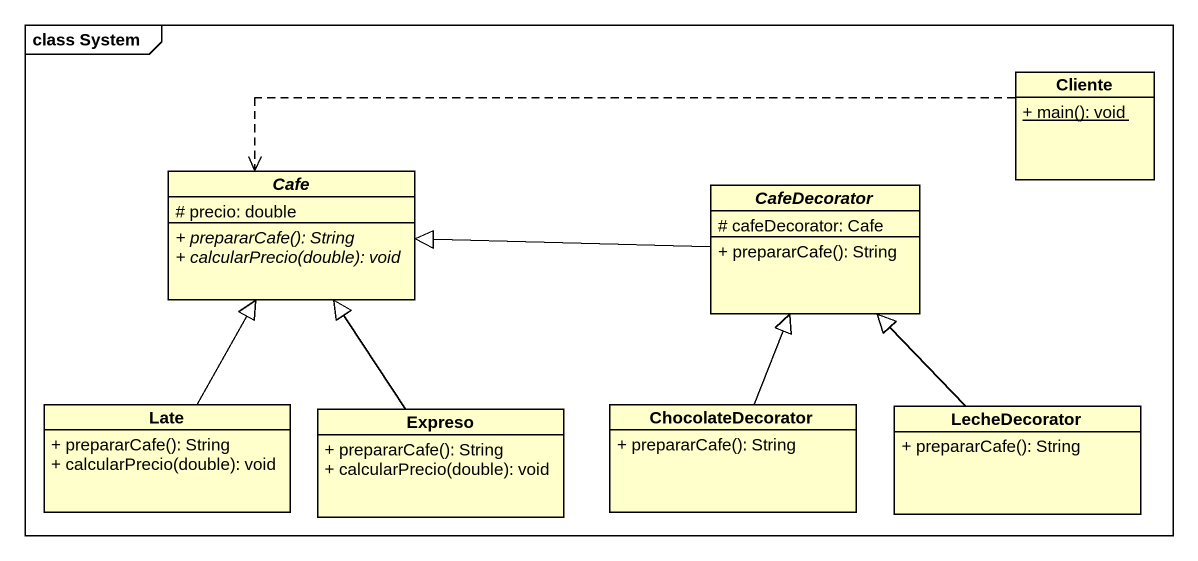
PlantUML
@startuml
mainframe class System
hide circle
hide empty members
skinparam classAttributeIconSize 0
class Cliente {
  {static} + main(): void
}
abstract class Cafe {
  # precio: double
  {abstract} + prepararCafe(): String
  {abstract} + calcularPrecio(double): void
}
abstract class CafeDecorator {
  # cafeDecorator: Cafe
  + prepararCafe(): String
}
class Late {
  + prepararCafe(): String
  + calcularPrecio(double): void
}
class Expreso {
  + prepararCafe(): String
  + calcularPrecio(double): void
}
class ChocolateDecorator {
  + prepararCafe(): String
}
class LecheDecorator {
  + prepararCafe(): String
}
Cliente .left.> Cafe
CafeDecorator -left-|> Cafe
Late -up-|> Cafe
Expreso -up-|> Cafe
ChocolateDecorator -up-|> CafeDecorator
LecheDecorator -up-|> CafeDecorator
@enduml
